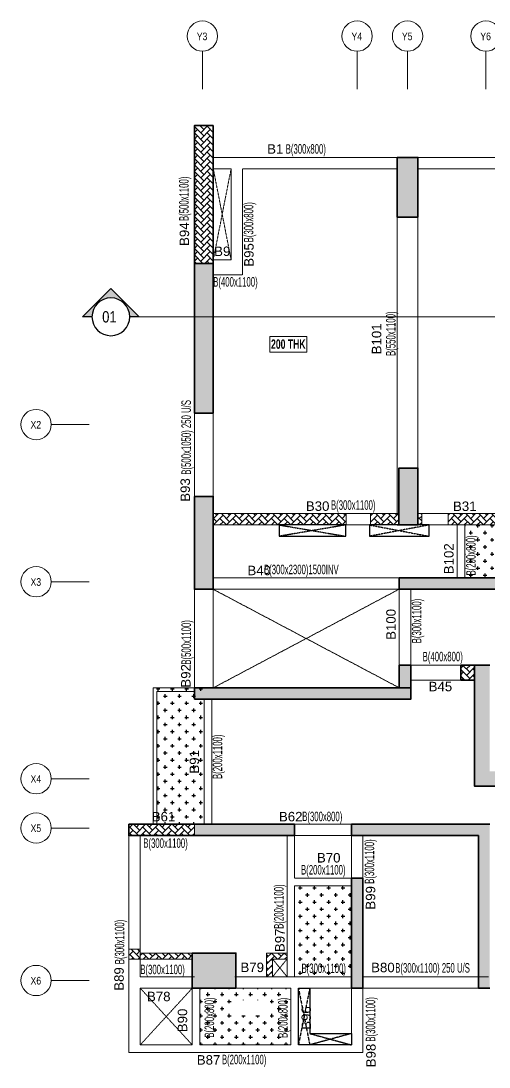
# Model space of a CAD drawing. Header units: millimetres. Extents: x -13 to 67523, y 56 to 29388.
# Drawn here: x -13 to 12343, y 1774 to 29388 of the extents above; entities that cross this region are included whole.
import ezdxf
from ezdxf.enums import TextEntityAlignment as Align

# ---------------------------------------------------------------- set-up
doc = ezdxf.new("R2010")
doc.units = ezdxf.units.MM
for name, pattern in [('ACAD_ISO04W100', [30, 24, -3, 0, -3]), ('Grid Line', [2222.5, 1270, -317.5, 317.5, -317.5]), ('HIDDEN', [0.375, 0.25, -0.125])]:
    doc.linetypes.add(name, pattern=pattern)
for name, color, linetype, lineweight in [('A-ANNO-TAGS-SECT', 4, 'ACAD_ISO04W100', 25), ('A-FLOR-IDEN', 11, 'Continuous', 9), ('A-GRIDS', 8, 'Continuous', 9), ('A-HIDD-ABVE', 8, 'HIDDEN', 20), ('S-BEAM', 7, 'Continuous', 18), ('S-BEAM-IDEN', 2, 'Continuous', 9), ('S-COL HATCH', 9, 'Continuous', 0), ('S-COLS', 5, 'Continuous', 35), ('S-GRIDS', 8, 'Continuous', 9), ('S-WALL', 4, 'Continuous', 18)]:
    doc.layers.add(name, color=color, linetype=linetype, lineweight=lineweight)
for name, color, linetype in [('Beam Nos', 7, 'Continuous'), ('CUTOUT', 4, 'Continuous'), ('SUNK SLAB', 8, 'Continuous')]:
    doc.layers.add(name, color=color, linetype=linetype)
doc.styles.add('Arial Narrow', font='ARIALN.TTF', dxfattribs={"height": 400})
doc.styles.add('Dim.s & Anno.(Misc.)', font='ARIALN.TTF')
doc.styles.add('SC-BBS1', font='SansSerif')
doc.styles.add('Swis721 LtCn BT', font='swisscl.ttf', dxfattribs={"width": 0.9, "height": 233.355162})
doc.styles.add('Swis721 LtCn BT_B', font='', dxfattribs={"width": 0.9, "height": 246.918336})
doc.styles.get('Swis721 LtCn BT_B').set_extended_font_data('Swis721 LtCn BT', bold=True)
pattern_1 = [(45, (-31789957.8, 20738669.85), (0, 169.7056275), [360, -120]), (135, (-31789872.94, 20738754.7), (1e-14, 169.7056275), [360, -120])]
pattern_2 = [(0, (-31349624.2, 21120317.17), (187.5, 187.5), [93.75, -281.25]), (90, (-31349577.33, 21120270.3), (-187.5, 187.5), [93.75, -281.25])]

# ---------------------------------------------------------------- blocks, each defined once
blk = doc.blocks.new('*U10')
blk.add_hatch(color=256).paths.add_polyline_path([(5, 0), (7.5, 0), (0, 7.5), (-7.5, 0), (-5, 0, -0.414214), (0, 5, -0.414214)])
at = {"lineweight": 20, "ltscale": 50}
blk.add_line((-5, 0), (-225.54, 0), dxfattribs=at)
at = {"linetype": 'Continuous'}
blk.add_lwpolyline([(5, 0), (7.5, 0), (0, 7.5), (-7.5, 0), (-5, 0)], dxfattribs=at)
blk.add_circle((0, 0), 5, dxfattribs=at)
at = {"color": 7, "style": 'Dim.s & Anno.(Misc.)'}
blk.add_attdef('SECTION-LETTER', text='', height=3, dxfattribs=at).set_placement((0, 0), align=Align.MIDDLE_CENTER)
blk = doc.blocks.new('Grid - Type 1 Structural-6743905-11TH FLOOR LVL')
at = {"layer": 'A-GRIDS'}
blk.add_circle((0, 0), 4, dxfattribs=at)
blk = doc.blocks.new('A$Cf2260b48')
at = {"layer": 'S-GRIDS', "linetype": 'Grid Line'}
for p, q in [((-7583, 18003), (-7583, 19003)), ((-3500, 18003), (-3500, 19003)), ((-2170, 18003), (-2170, 19003)), ((-100, 18003), (-100, 19003)), ((-10572, 9150), (-11572, 9150)), ((-10572, 5000), (-11572, 5000)), ((-10572, -200), (-11572, -200)), ((-10572, -1500), (-11572, -1500)), ((-10572, -5525), (-11572, -5525))]:
    blk.add_line(p, q, dxfattribs=at)
at = {"layer": 'A-GRIDS', "xscale": 99.99999999999991, "yscale": 99.99999999999991, "zscale": 99.99999999999991}
for p in [(-7583, 19403), (-3500, 19403), (-2170, 19403), (-100, 19403)]:
    blk.add_blockref('Grid - Type 1 Structural-6743905-11TH FLOOR LVL', p, dxfattribs=at)
at = {"layer": 'A-GRIDS', "xscale": 99.99999999999991, "yscale": 99.99999999999991, "zscale": 99.99999999999991, "rotation": 89.99999999999982}
for p in [(-11972, 9150), (-11972, 5000), (-11972, -200), (-11972, -1500), (-11972, -5525)]:
    blk.add_blockref('Grid - Type 1 Structural-6743905-11TH FLOOR LVL', p, dxfattribs=at)
at = {"layer": 'A-GRIDS', "lineweight": 18, "char_height": 200, "width": 352.74, "attachment_point": 1, "style": 'Arial Narrow'}
for s, insert in [('Y3', (-7732, 19495)), ('Y4', (-3649, 19495)), ('Y5', (-2319, 19495)), ('Y6', (-249, 19495)), ('X2', (-12119, 9244)), ('X3', (-12119, 5094)), ('X4', (-12119, -106)), ('X5', (-12119, -1406)), ('X6', (-12119, -5431))]:
    blk.add_mtext(s, dxfattribs=dict(at, insert=insert))
blk = doc.blocks.new('A$Cfa8a0a46')
at = {"layer": 'CUTOUT', "color": 8, "linetype": 'HIDDEN'}
for p, q in [((880, 300), (-875, 1)), ((-875, 299), (880, 0)), ((3080, 300), (1500, 0)), ((3080, 300), (1500, 0)), ((1500, 300), (3080, 0)), ((-75, -11925), (-375, -13425)), ((-375, -11925), (-75, -13425)), ((-75, -13125), (1025, -13425)), ((1025, -13125), (-75, -13425))]:
    blk.add_line(p, q, dxfattribs=at)
at = {"layer": 'CUTOUT', "linetype": 'HIDDEN'}
blk.add_line((1500, 300), (3080, 0), dxfattribs=at)
at = {"layer": 'CUTOUT'}
for points in [[(-880, 0), (880, 0), (880, 300), (-880, 300)], [(1500, 0), (3080, 0), (3080, 300), (1500, 300)]]:
    blk.add_lwpolyline(points, close=True, dxfattribs=at)
blk.add_lwpolyline([(-375, -11925), (-75, -11925), (-75, -13125), (1025, -13125), (1025, -13425), (-375, -13425), (-375, -11925)], dxfattribs=at)

msp = doc.modelspace()

# ---------------------------------------------------------------- hatches: boundary and pattern name
at = {"layer": 'S-COL HATCH'}
h = msp.add_hatch(dxfattribs=at)
h.set_pattern_fill('AR-HBONE', color=256, scale=30)
h.set_pattern_definition(pattern_1)
h.paths.add_polyline_path([(4564, 26625), (5064, 26625), (5064, 22986), (4564, 22986)])
at = {"layer": 'S-COL HATCH', "transparency": 33554687}
h = msp.add_hatch(color=256, dxfattribs=at)
h.dxf.hatch_style = 1
h.paths.add_polyline_path([(9914, 24210), (10464, 24210), (10464, 25785), (9914, 25785)])
h = msp.add_hatch(color=256, dxfattribs=at)
h.dxf.hatch_style = 1
h.paths.add_polyline_path([(5064, 22986), (4564, 22986), (4564, 19036), (5064, 19036)])
h = msp.add_hatch(color=256, dxfattribs=at)
h.dxf.hatch_style = 1
h.paths.add_polyline_path([(10464, 17518), (10464, 17575), (10464, 17585), (9964, 17585), (9964, 16085), (10464, 16085)])
h = msp.add_hatch(color=256, dxfattribs=at)
h.dxf.hatch_style = 1
h.paths.add_polyline_path([(4564, 14385), (5064, 14385), (5064, 16836), (4564, 16836)])
at = {"layer": 'S-COL HATCH'}
h = msp.add_hatch(dxfattribs=at)
h.set_pattern_fill('AR-HBONE', color=256, scale=30)
h.set_pattern_definition(pattern_1)
h.paths.add_polyline_path([(8574, 16385), (5065, 16385), (5065, 16086), (8574, 16086)])
h = msp.add_hatch(dxfattribs=at)
h.set_pattern_fill('AR-HBONE', color=256, scale=30)
h.set_pattern_definition(pattern_1)
h.paths.add_polyline_path([(9964, 16385), (9214, 16385), (9214, 16084), (9744, 16084), (9744, 16085), (9964, 16085)])
h = msp.add_hatch(dxfattribs=at)
h.set_pattern_fill('AR-HBONE', color=256, scale=30)
h.set_pattern_definition(pattern_1)
h.paths.add_polyline_path([(10564, 16385), (10464, 16385), (10464, 16085), (10564, 16085)])
h = msp.add_hatch(dxfattribs=at)
h.set_pattern_fill('AR-HBONE', color=256, scale=30)
h.set_pattern_definition(pattern_1)
h.paths.add_polyline_path([(12864, 16385), (11264, 16385), (11264, 16085), (12864, 16085)])
at = {"layer": 'S-COL HATCH', "transparency": 33554687}
h = msp.add_hatch(color=256, dxfattribs=at)
h.dxf.hatch_style = 1
h.paths.add_polyline_path([(14664, 14685), (14464, 14685), (10274, 14685), (10274, 14385), (14664, 14385)])
h.paths.add_polyline_path([(10274, 14685), (9974, 14685), (9974, 14385), (10274, 14385)])
h = msp.add_hatch(color=256, dxfattribs=at)
h.dxf.hatch_style = 1
h.paths.add_polyline_path([(9974, 11785), (10274, 11785), (10274, 12385), (9974, 12385)])
at = {"layer": 'S-COL HATCH'}
h = msp.add_hatch(dxfattribs=at)
h.set_pattern_fill('AR-HBONE', color=256, scale=30)
h.set_pattern_definition([(45, (-31606448.3, 20755741.65), (0, 169.7056275), [360, -120]), (135, (-31606363.44, 20755826.5), (1e-14, 169.7056275), [360, -120])])
h.paths.add_polyline_path([(11960, 11985), (11960, 12385), (11595, 12385), (11595, 11985), (11684, 11985)])
at = {"layer": 'S-COL HATCH', "transparency": 33554687}
h = msp.add_hatch(color=256, dxfattribs=at)
h.dxf.hatch_style = 1
h.paths.add_polyline_path([(17314, 9185), (17314, 9585), (12360, 9585), (12360, 12385), (11960, 12385), (11960, 9185)])
h = msp.add_hatch(color=256, dxfattribs=at)
h.dxf.hatch_style = 1
h.paths.add_polyline_path([(4564, 11785), (4564, 11485), (10274, 11485), (10274, 11785)])
at = {"layer": 'S-COL HATCH'}
h = msp.add_hatch(dxfattribs=at)
h.set_pattern_fill('AR-HBONE', color=256, scale=30)
h.set_pattern_definition(pattern_1)
h.paths.add_polyline_path([(4564, 7885), (4564, 8185), (2835, 8185), (2835, 7885)])
at = {"layer": 'S-COL HATCH', "transparency": 33554687}
h = msp.add_hatch(color=256, dxfattribs=at)
h.dxf.hatch_style = 1
h.paths.add_polyline_path([(7210, 8185), (4564, 8185), (4564, 7885), (7210, 7885)])
h = msp.add_hatch(color=256, dxfattribs=at)
h.dxf.hatch_style = 1
h.paths.add_polyline_path([(12360, 8185), (8710, 8185), (8710, 7885), (12060, 7885), (12060, 3860), (12360, 3860)])
h = msp.add_hatch(color=256, dxfattribs=at)
h.dxf.hatch_style = 1
h.paths.add_polyline_path([(9010, 6758), (8710, 6758), (8710, 3860), (9010, 3860)])
at = {"layer": 'S-COL HATCH'}
h = msp.add_hatch(dxfattribs=at)
h.set_pattern_fill('AR-HBONE', color=256, scale=30)
h.set_pattern_definition([(45, (-31789957.81, 20592757.3), (0, 169.7056275), [360, -120]), (135, (-31789872.96, 20592842.15), (1e-14, 169.7056275), [360, -120])])
h.paths.add_polyline_path([(3135, 4625), (3135, 4885), (2835, 4885), (2835, 4625)])
h = msp.add_hatch(dxfattribs=at)
h.set_pattern_fill('AR-HBONE', color=256, scale=30)
h.set_pattern_definition([(45, (-31789957.8, 20638951.85), (0, 169.7056275), [360, -120]), (135, (-31789872.94, 20639036.7), (1e-14, 169.7056275), [360, -120])])
h.paths.add_polyline_path([(7010, 4785), (7010, 4625), (6630, 4625), (6630, 4158), (6470, 4158), (6470, 4785)])
h.paths.add_polyline_path([(3135, 4785), (4510, 4785), (4510, 4625), (3135, 4625)])
at = {"layer": 'S-COL HATCH', "transparency": 33554687}
h = msp.add_hatch(color=256, dxfattribs=at)
h.dxf.hatch_style = 1
h.paths.add_polyline_path([(5660, 4785), (4510, 4785), (4510, 3860), (5660, 3860)])
at = {"layer": 'SUNK SLAB'}
h = msp.add_hatch(dxfattribs=at)
h.set_pattern_fill('CROSS', color=8, scale=750, style=0)
h.set_pattern_definition(pattern_2)
h.paths.add_polyline_path([(11704, 16085), (11704, 14685), (14464, 14685), (14464, 16085)])
h.paths.add_polyline_path([(12131, 14687), (12131, 15960), (11604, 15960), (11604, 14687)], flags=9)
h = msp.add_hatch(dxfattribs=at)
h.set_pattern_fill('CROSS', color=8, scale=750, style=0)
h.set_pattern_definition(pattern_2)
h.paths.add_polyline_path([(4824, 11785), (3474, 11785), (3474, 8185), (4824, 8185)])
h = msp.add_hatch(dxfattribs=at)
h.set_pattern_fill('CROSS', color=8, scale=750, style=0)
h.set_pattern_definition([(0, (-31349624.2, 21120317.15), (187.5, 187.5), [93.75, -281.25]), (90, (-31349577.33, 21120270.28), (-187.5, 187.5), [93.75, -281.25])])
h.paths.add_polyline_path([(8710, 6558), (7210, 6558), (7210, 4158), (8710, 4158)])
h.paths.add_polyline_path([(7330, 4116), (8729, 4116), (8729, 4643), (7330, 4643)], flags=9)
h = msp.add_hatch(dxfattribs=at)
h.set_pattern_fill('CROSS', color=8, scale=750, style=0)
h.set_pattern_definition(pattern_2)
h.paths.add_polyline_path([(7110, 2359), (7110, 3860), (4710, 3858), (4710, 2358)])
h.paths.add_polyline_path([(5543, 3131), (5543, 3543), (6521, 3543), (6521, 3131)], flags=0)
h.paths.add_polyline_path([(5172, 2489), (5172, 3762), (4645, 3762), (4645, 2489)], flags=9)
h.paths.add_polyline_path([(7167, 2482), (7167, 3755), (6640, 3755), (6640, 2482)], flags=9)
h.paths.add_polyline_path([(5497, 3079), (6547, 3079), (6547, 3597), (5497, 3597)], flags=24)

# ---------------------------------------------------------------- linework, layer by layer
at = {"layer": 'A-FLOR-IDEN', "color": 8, "flags": 128}
msp.add_lwpolyline([(7533, 21060), (7533, 20648), (6555, 20648), (6555, 21060)], close=True, dxfattribs=at)
at = {"layer": 'A-HIDD-ABVE', "linetype": 'HIDDEN'}
for p, q in [((5534, 25485), (5064, 23085)), ((5534, 23085), (5064, 25485)), ((5064, 14385), (9974, 11785)), ((5064, 11785), (9962, 14385, 0)), ((6630, 4625), (7010, 4160)), ((6630, 4160), (7010, 4625)), ((4510, 2358), (3135, 3858)), ((3135, 2358), (4510, 3858))]:
    msp.add_line(p, q, dxfattribs=at)
at = {"layer": 'S-BEAM'}
for p, q in [((5064, 25785), (10464, 25785)), ((10464, 25785), (17014, 25785, 0)), ((5064, 25485), (5534, 25485)), ((5534, 23085), (5534, 25485)), ((5064, 23085), (5534, 23085)), ((4564, 19036), (4564, 16836)), ((10464, 16085), (11504, 16085)), ((11504, 16085), (11504, 14685)), ((11704, 16085), (14364, 16085)), ((11704, 16085), (11704, 14685)), ((4564, 14385), (4564, 11785)), ((5064, 14385), (5064, 11785)), ((5064, 14385, 0), (9962, 14385, 0)), ((9974, 12385), (9974, 14385, 0)), ((4824, 8185), (4824, 11485)), ((2835, 7885), (2835, 2160)), ((7210, 6558), (8710, 6558)), ((7210, 6558), (7210, 4158)), ((6630, 4625), (7010, 4625)), ((6630, 4625), (6630, 4158)), ((7010, 4625), (7010, 4158)), ((4564, 4158), (3135, 4158)), ((5635, 4158), (8710, 4158)), ((4715, 3858), (3135, 3858)), ((3135, 2358), (3135, 3858)), ((4510, 3860), (4510, 2358)), ((4710, 3858), (7110, 3860)), ((4710, 3860), (4710, 2358)), ((7110, 3860), (7110, 2360)), ((7310, 3860), (7510, 3860)), ((7310, 3860), (7310, 2360)), ((8290, 3860), (8710, 3860)), ((8710, 3860), (8711, 2360)), ((9010, 3860), (12325, 3860)), ((9010, 3860), (9010, 2160)), ((3133, 2358), (4510, 2358)), ((4710, 2358), (7110, 2359)), ((7310, 2359), (8710, 2360)), ((9010, 2160), (2835, 2160))]:
    msp.add_line(p, q, dxfattribs=at)
at = {"layer": 'S-BEAM', "linetype": 'HIDDEN'}
for p, q in [((5834, 25485), (9914, 25485)), ((5834, 22685), (5834, 25485)), ((10464, 25485), (17014, 25485, 0)), ((9914, 24210), (9914, 16385)), ((10464, 24210), (10464, 17585)), ((5834, 22985), (5834, 22985)), ((5834, 22685), (5064, 22685)), ((5064, 19036), (5064, 16836)), ((5064, 16385), (9914, 16385)), ((10464, 16385), (17014, 16385, 0)), ((5064, 16086), (9914, 16084)), ((5064, 14685, 0), (9974, 14685, 0)), ((10274, 14385), (10274, 12385)), ((10274, 12385), (11960, 12385)), ((10274, 11985), (11960, 11985)), ((5024, 8185), (5024, 11485)), ((7210, 8185), (8710, 8185)), ((3135, 7885), (3135, 4158)), ((7010, 7885), (7010, 4625)), ((7210, 7885), (7210, 6758)), ((7210, 7885), (8710, 7885)), ((8710, 7885), (8710, 6758)), ((9010, 7885), (9010, 6758)), ((7210, 6758), (8710, 6758)), ((9010, 4160), (12325, 4160)), ((7510, 3860), (8360, 3860))]:
    msp.add_line(p, q, dxfattribs=at)
at = {"layer": 'S-BEAM', "color": 5}
for p, q in [((3135, 4885), (2835, 4885)), ((2835, 4885), (2835, 4625)), ((3135, 4785), (3135, 4885)), ((3135, 4625), (2835, 4625))]:
    msp.add_line(p, q, dxfattribs=at)
at = {"layer": 'S-BEAM', "color": 5, "elevation": 0}
for points in [[(8574, 16386), (5065, 16386), (5065, 16086), (8574, 16086)], [(9214, 16385), (9964, 16385), (9964, 16084), (9214, 16084)], [(10464, 16385), (10564, 16385), (10564, 16085), (10464, 16085)], [(11264, 16385), (12864, 16385), (12864, 16085), (11264, 16085)], [(7010, 4785), (7010, 4625), (6630, 4625), (6630, 4158), (6470, 4158), (6470, 4785)]]:
    msp.add_lwpolyline(points, close=True, dxfattribs=at)
msp.add_lwpolyline([(3135, 4785), (4510, 4785), (4510, 4625), (3135, 4625)], dxfattribs=at)
at = {"layer": 'S-COL HATCH', "transparency": 33554687}
msp.add_line((4564, 8185), (4564, 7885), dxfattribs=at)
at = {"layer": 'S-COLS'}
for p, q in [((5064, 26625), (5064, 26625)), ((5064, 22986), (4564, 22986)), ((9974, 14385, 0), (9974, 14685, 0)), ((11595, 12385), (11595, 11985)), ((11595, 12385), (11960, 12385)), ((11595, 11985), (11960, 11985)), ((12360, 8185), (8710, 8185)), ((8710, 8185), (8710, 7885)), ((8710, 7885), (12060, 7885)), ((12060, 7885), (12060, 3860)), ((12360, 3860), (12060, 3860))]:
    msp.add_line(p, q, dxfattribs=at)
at = {"layer": 'S-COLS', "elevation": 0}
for points in [[(5064, 26625), (5064, 19036), (4564, 19036), (4564, 26625)], [(9914, 25785), (10464, 25785), (10464, 24210), (9914, 24210)], [(4564, 16836), (5064, 16836), (5064, 14385), (4564, 14385)], [(4564, 11485), (10274, 11485), (10274, 11785), (4564, 11785)], [(2835, 8185), (7210, 8185), (7210, 7885), (2835, 7885)], [(8710, 6758), (9010, 6758), (9010, 3860), (8710, 3860)], [(4510, 3860), (5660, 3860), (5660, 4785), (4510, 4785)]]:
    msp.add_lwpolyline(points, close=True, dxfattribs=at)
for points in [[(9964, 16085), (9964, 17585), (10464, 17585), (10464, 16085), (9914, 16085)], [(9974, 14385), (14664, 14385), (14664, 14685), (9974, 14685)], [(23114, 9185), (11960, 9185), (11960, 12385), (12360, 12385)]]:
    msp.add_lwpolyline(points, dxfattribs=at)
at = {"layer": 'S-COLS', "color": 5, "elevation": 0}
msp.add_lwpolyline([(9974, 12385), (10274, 12385), (10274, 11785), (9974, 11785)], close=True, dxfattribs=at)
at = {"layer": 'S-WALL', "color": 7}
for p, q in [((3475, 11785), (4565, 11785)), ((3475, 8185), (3475, 11785)), ((4565, 11685), (3575, 11685)), ((3575, 11685), (3575, 8185))]:
    msp.add_line(p, q, dxfattribs=at)
at = {"layer": 'S-WALL'}
msp.add_line((3135, 4625), (3135, 4625), dxfattribs=at)

# ---------------------------------------------------------------- block references
at = {"layer": 'A-ANNO-TAGS-SECT'}
ref = msp.add_blockref('*U10', (2361, 21578), dxfattribs=dict(at, xscale=-99.63369610839109, yscale=99.63369610839109, zscale=99.63369610839109))
ref.add_attrib('SECTION-LETTER', '01', dxfattribs={"layer": '0', "color": 7, "height": 298.9, "style": 'Dim.s & Anno.(Misc.)'}).set_placement((2322, 21578), align=Align.MIDDLE_CENTER)
at = {"layer": 'Beam Nos'}
msp.add_blockref('A$Cfa8a0a46', (7685, 15785), dxfattribs=at)
at = {"layer": 'S-WALL'}
msp.add_blockref('A$Cf2260b48', (12360, 9585), dxfattribs=at)

# ---------------------------------------------------------------- texts
at = {"layer": 'A-FLOR-IDEN', "color": 1, "insert": (7044, 20981), "char_height": 246.9, "width": 1155, "attachment_point": 2, "line_spacing_factor": 0.964267, "style": 'Swis721 LtCn BT_B'}
msp.add_mtext('200 THK', dxfattribs=at)
at = {"layer": 'Beam Nos', "style": 'SC-BBS1'}
for s, p in [('B1', (6699, 25808)), ('B9', (5300, 23108)), ('B30', (7818, 16381)), ('B31', (11701, 16378)), ('B40', (6277, 14682, 0)), ('B45', (11059, 11619)), ('B61', (3750, 8185)), ('B62', (7108, 8185)), ('B70', (8111, 7099)), ('B79', (6092, 4207)), ('B80', (9541, 4203)), ('B78', (3625, 3438)), ('B87', (4940, 1764))]:
    msp.add_text(s, height=250, dxfattribs=at).set_placement(p, align=Align.BOTTOM_CENTER)
for s, p in [('B94', (4501, 23760, 0)), ('B95', (6204, 23212)), ('B101', (9573, 20996, 0)), ('B93', (4524, 17007, 0)), ('B102', (11480, 15192, 0)), ('B100', (9953, 13459, 0)), ('B92', (4539, 12101, 0)), ('B91', (4765, 9831)), ('B99', (9414, 6241, 0)), ('B97', (7020, 5121, 0)), ('B89', (2776, 4099)), ('B96', (7718, 3069)), ('B90', (4451, 3006)), ('B98', (9424, 2080, 0))]:
    msp.add_text(s, height=250, rotation=90, dxfattribs=at).set_placement(p, align=Align.BOTTOM_CENTER)
at = {"layer": 'S-BEAM-IDEN', "style": 'Swis721 LtCn BT', "width": 0.8}
for s, rotation, p in [('B(300x800)', 360, (6976, 25885, 0)), ('B(500x1100)', 90, (4413, 24105, 0)), ('B(300x800)', 90, (6121, 23544)), ('B(400x1100)', 360, (5062, 22376)), ('B(550x1100)', 90, (9873, 20546)), ('B(500x1050) 250 U/S', 90, (4473, 17410)), ('B(300x1100)', 360, (8170, 16485)), ('B(200x800)', 90, (11989, 14750)), ('B(300x2300)1500INV', 360, (6402, 14785, 0)), ('B(300x1100)', 90, (10556, 12961)), ('B(500x1100)', 90, (4473, 12397)), ('B(400x800)', 360, (10590, 12485)), ('B(200x1100)', 90, (5299, 9377)), ('B(300x800)', 360, (7410, 8266)), ('B(300x1100)', 90, (9310, 6612)), ('B(200x1100)', 360, (7380, 6857)), ('B(200x1100)', 90, (6918, 5423)), ('B(300x1100)', 90, (2717, 4489)), ('B(300x1100)', 360, (3138, 4227)), ('B(300x1100)', 360, (7392, 4257)), ('B(300x1100) 250 U/S', 360, (9865, 4268)), ('B(200x800)', 90, (5085, 2551)), ('B(200x800)', 90, (7026, 2545)), ('B(300x1100)', 90, (9339, 2446)), ('B(200x1100)', 360, (5291, 1850))]:
    msp.add_text(s, height=250, rotation=rotation, dxfattribs=at).set_placement(p)
msp.add_text('B(300x1100)', height=250, dxfattribs=at).set_placement((3216, 7562))

doc.saveas('drawing.dxf')
